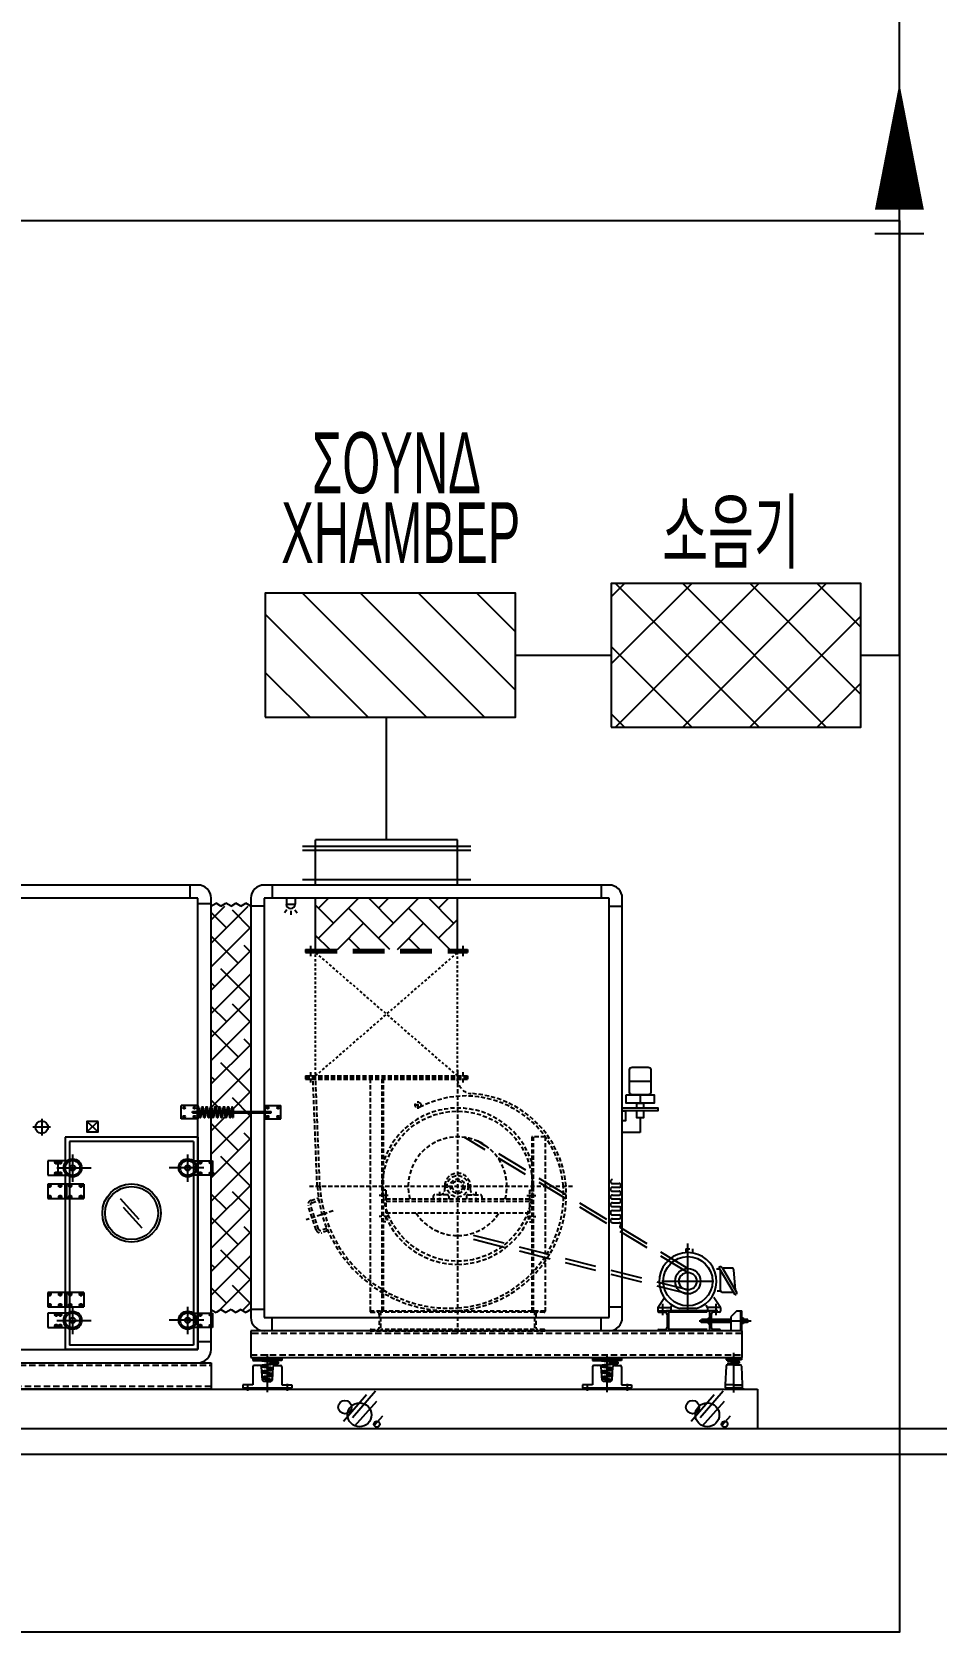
# Model space of a CAD drawing. Header units: millimetres. Extents: x -86 to 11742, y 5229 to 11464.
# Drawn here: x 11172.8 to 11217.3, y 5471.1 to 5549.8 of the extents above; entities that cross this region are included whole.
import ezdxf

# ---------------------------------------------------------------- set-up
doc = ezdxf.new("R2010")
doc.units = ezdxf.units.MM
doc.header["$LTSCALE"] = 5
for name, pattern in [('CENTER2', [28.575, 19.05, -3.175, 3.175, -3.175]), ('HIDDEN', [0.375, 0.25, -0.125]), ('HIDDEN2', [4.7625, 3.175, -1.5875])]:
    doc.linetypes.add(name, pattern=pattern)
for name, color, linetype in [('1', 7, 'CONTINUOUS'), ('2', 2, 'CONTINUOUS'), ('7', 7, 'CONTINUOUS'), ('9', 9, 'CONTINUOUS'), ('LGK-S', 121, 'CONTINUOUS'), ('RA', 4, 'CONTINUOUS'), ('RD', 6, 'CONTINUOUS'), ('SA', 3, 'CONTINUOUS'), ('장비배치', 2, 'CONTINUOUS')]:
    doc.layers.add(name, color=color, linetype=linetype)
doc.styles.get("Standard").update_dxf_attribs({"font": 'SYMBOL'})

# ---------------------------------------------------------------- blocks, each defined once
blk = doc.blocks.new('af3.5')
at = {"layer": '1', "linetype": 'HIDDEN2'}
for p, q in [((-555, 974.4), (-555, 935.6)), ((0, 981.8), (0, -13.9)), ((20, 974.4), (20, 935.6)), ((-573, 961), (38, 961)), ((-573, 961), (-573, 949)), ((-573, 955), (38, 955)), ((-573, 949), (38, 949)), ((-529.1, 544.6), (-545, 948.6)), ((-519.1, 545), (-535, 949)), ((-330, 949), (-330, 75)), ((-285, 949), (-285, 75)), ((-280, 949), (-280, 75)), ((38, 961), (38, 949)), ((-163.1, 851.1), (-135.1, 851.1)), ((-149.1, 837.1), (-149.1, 865.1)), ((280, 731.6), (280, 75)), ((330, 731.6), (280, 731.6)), ((285, 731.6), (285, 75)), ((330, 731.6), (330, 75)), ((-558.8, 545), (435, 545)), ((-261.6, 510.3), (-295.5, 510.3)), ((-271, 530.3), (-280, 530.3)), ((-271, 530.3), (-271, 410.3)), ((271, 495.8), (-271, 495.8)), ((271, 486.8), (-271, 486.8)), ((-92, 506.8), (-92, 495.8)), ((-39.4, 512.8), (-86, 512.8)), ((-68.5, 524.4), (-68.5, 486.1)), ((-33.4, 506.8), (-33.4, 495.8)), ((33.4, 506.8), (33.4, 495.8)), ((39.4, 512.8), (86, 512.8)), ((68.5, 524.4), (68.5, 486.1)), ((92, 506.8), (92, 495.8)), ((261.6, 510.3), (295.5, 510.3)), ((271, 530.3), (271, 410.3)), ((271, 530.3), (280, 530.3)), ((-468.7, 452), (-570.6, 418.2)), ((-261.6, 430.3), (-295.5, 430.3)), ((271, 443.8), (-271, 443.8)), ((261.6, 430.3), (295.5, 430.3)), ((-271, 410.3), (-280, 410.3)), ((271, 410.3), (280, 410.3)), ((-330, 75), (330, 75)), ((-330, 75), (-330, 74)), ((-326, 70), (-303, 70)), ((-295, 62), (-295, 13)), ((-290, 75), (-290, 0)), ((290, 70), (-290, 70)), ((290, 75), (290, 0)), ((295, 62), (295, 13)), ((326, 70), (303, 70)), ((330, 75), (330, 74)), ((-330, 1), (-330, 0)), ((-330, 0), (330, 0)), ((-326, 5), (-303, 5)), ((290, 5), (-290, 5)), ((326, 5), (303, 5)), ((330, 1), (330, 0))]:
    blk.add_line(p, q, dxfattribs=at)
for points in [[(-489.9, 377.4), (-512.3, 370, -0.414214), (-533.1, 380.5), (-563.1, 470.9, -0.414214), (-552.6, 491.7), (-524.5, 501)], [(-493.2, 386), (-515.2, 378.7, -0.414214), (-524.4, 383.4), (-554.4, 473.8, -0.414214), (-549.8, 483), (-522.9, 491.9)]]:
    blk.add_lwpolyline(points, format="xyb", dxfattribs=at)
for centre, radius in [((-149.1, 851.1), 10.8), ((0, 545), 282.6), ((0, 545), 40), ((0, 545), 27), ((0, 545), 20)]:
    blk.add_circle(centre, radius, dxfattribs=at)
for centre, radius, start, end in [((55, 949.3), 55, 180, 266.70532), ((30, 515), 370, 4.65071, 118.05995), ((30, 515), 380, 4.65071, 86.70532), ((0, 545), 294.5, 18.05416, 161.94584), ((0, 545), 186, 344.6618, 195.3382), ((-30, 575), 500, 183.5101, 273.43981), ((-30, 575), 490, 183.5101, 273.5101), ((0, 545), 48.8, 349.78598, 190.21402), ((-30, 515), 440, 273.90956, 4.00063), ((-30, 515), 430, 274.00063, 4.00063), ((-86, 506.8), 6, 90, 180), ((-67.7, 532.8), 20, 270, 10.21402), ((-39.4, 506.8), 6, 0, 90), ((39.4, 506.8), 6, 90, 180), ((67.7, 532.8), 20, 169.78598, 270), ((86, 506.8), 6, 0, 90), ((0, 545), 294.5, 203.04412, 270), ((0, 545), 186, 212.96223, 270), ((0, 545), 186, 270, 327.03777), ((0, 545), 294.5, 270, 336.95588), ((-326, 74), 4, 180, 270), ((-303, 62), 8, 0, 90), ((303, 62), 8, 90, 180), ((326, 74), 4, 270, 0), ((-326, 1), 4, 90, 180), ((-303, 13), 8, 270, 0), ((303, 13), 8, 180, 270), ((326, 1), 4, 0, 90)]:
    blk.add_arc(centre, radius, start, end, dxfattribs=at)
blk = doc.blocks.new('방진75')
at = {"layer": '1', "linetype": 'Continuous'}
for p, q in [((0, -7.9), (0, 86.7)), ((-18.3, 75.1), (-18.3, 70.3)), ((-18.3, 75.1), (0, 75.1)), ((-18.3, 70.3), (0, 70.3)), ((0, 58.4), (-14.7, 58.4)), ((-13.5, 69.4), (-7, 70.3)), ((-13.5, 61.9), (13.2, 65.9)), ((13.2, 65.9), (-13.3, 69.4)), ((4.3, 64.6), (-13.2, 66.9)), ((10.7, 58.4), (-13.2, 62)), ((-6, 58.4), (-13.2, 59.5)), ((-4.9, 68.1), (9.6, 70.3)), ((-4.9, 60.7), (13.2, 63.4)), ((18.3, 75.1), (0, 75.1)), ((18.3, 70.3), (0, 70.3)), ((0, 58.4), (14.7, 58.4)), ((18.3, 75.1), (18.3, 70.3)), ((-24.8, 0), (0, 0)), ((-20.5, 10.3), (-20.5, 3)), ((0, 10.3), (-20.5, 10.3)), ((-20.5, 3), (0, 3)), ((0, 10.3), (20.5, 10.3)), ((20.5, 3), (0, 3)), ((24.8, 0), (0, 0)), ((20.5, 10.3), (20.5, 3))]:
    blk.add_line(p, q, dxfattribs=at)
for centre, start, end in [((-13, 68.2), 97.8175, 262.4364), ((-13, 60.7), 97.8175, 262.4364), ((13, 64.7), 277.5636, 82.1825)]:
    blk.add_arc(centre, 1.29, start, end, dxfattribs=at)
at = {"layer": 'RD', "color": 1}
for p, q in [((-18.3, 54.8), (-20.5, 10.3)), ((18.3, 54.8), (20.5, 10.3))]:
    blk.add_line(p, q, dxfattribs=at)
for centre, start, end in [((-14.7, 54.8), 90, 180), ((14.7, 54.8), 0, 90)]:
    blk.add_arc(centre, 3.6, start, end, dxfattribs=at)
blk = doc.blocks.new('방진')
at = {"layer": '1', "linetype": 'Continuous'}
for p, q in [((0, -10.9), (0, 83.7)), ((-36, 72.1), (-36, 67.3)), ((-36, 72.1), (36, 72.1)), ((-36, 67.3), (0, 67.3)), ((-35.9, 51.9), (-35.9, 7.2)), ((-18.1, 55.3), (-32.5, 55.3)), ((17.4, 61.6), (-26.3, 67.3)), ((-24, 55.3), (26.3, 62.9)), ((-15.4, 54.1), (26.3, 60.4)), ((14.4, 49.8), (-15.1, 53.7)), ((-12.3, 19.3), (-14.6, 52.1)), ((14.3, 47.4), (-14.5, 51.1)), ((-13.9, 42.2), (14.2, 46.5)), ((-13.7, 39.7), (14, 43.9)), ((26.3, 62.9), (-7.2, 67.3)), ((36, 67.3), (0, 67.3)), ((12.3, 19.3), (14.6, 52.1)), ((18.1, 55.3), (32.5, 55.3)), ((35.9, 51.9), (35.9, 7.2)), ((36, 72.1), (36, 67.3)), ((-61.3, 0), (61.3, 0)), ((-60.7, 7.2), (-60.7, 0)), ((-35.9, 7.2), (-60.7, 7.2)), ((-49.3, 9.7), (-49.3, -7.7)), ((13.4, 35.6), (-13.7, 39.1)), ((13.3, 33.1), (-13.5, 36.6)), ((-12.9, 27.9), (13.2, 31.9)), ((-12.8, 25.5), (13, 29.3)), ((12.4, 20.8), (-12.7, 24.1)), ((12.1, 18.4), (-12.5, 21.6)), ((0, 16.1), (-8.9, 16.1)), ((0, 16.1), (8.9, 16.1)), ((35.9, 7.2), (60.7, 7.2)), ((49.3, 9.7), (49.3, -7.7)), ((60.7, 7.2), (60.7, 0)), ((-61.3, -3), (61.3, -3))]:
    blk.add_line(p, q, dxfattribs=at)
for centre, radius, start, end in [((-32.5, 51.9), 3.48, 90, 180), ((-18.1, 51.9), 3.48, 3.9112, 90), ((18.1, 51.9), 3.48, 90, 176.0888), ((26.2, 61.7), 1.29, 277.5636, 82.1825), ((32.5, 51.9), 3.48, 0, 90), ((-8.9, 19.6), 3.48, 183.9112, 270), ((8.9, 19.6), 3.48, 270, 356.0888)]:
    blk.add_arc(centre, radius, start, end, dxfattribs=at)
blk = doc.blocks.new('AHU05-AF')
at = {"layer": '2', "ltscale": 15}
h = blk.add_hatch(dxfattribs=at)
h.set_pattern_fill('AR-HBONE', color=5, scale=40, style=0)
h.set_pattern_definition([(45, (24098.17, -4400.6), (2e-14, 226.2742), [480, -160]), (135, (24211.3, -4287.46), (2e-14, 226.2742), [480, -160])])
h.paths.add_polyline_path([(4566, 3998), (4031, 3998), (4031, 3613), (4566, 3613)])
h.paths.add_polyline_path([(4031, 3998), (3496, 3998), (3496, 3613), (4031, 3613)])
h = blk.add_hatch(dxfattribs=at)
h.set_pattern_fill('ANSI38', color=5, scale=1000, style=0)
h.set_pattern_definition([(45, (-3920.82, -5895.61), (-88.3883, 88.3883), []), (135, (-3920.82, -5895.61), (-265.165, 88.3883), [312.5, -187.5])])
h.paths.add_polyline_path([(2707, 3938), (3008, 3938), (3008, 898), (2707, 898)])
at = {"layer": '1', "color": 2, "linetype": 'ByBlock'}
for p, q in [((2608, 4098), (-2992, 4098)), ((2548, 4098), (2548, 3998)), ((2708, 598), (2708, 3998)), ((3008, 3998), (3008, 838)), ((5708, 4098), (3108, 4098)), ((3168, 4098), (3168, 3998)), ((5648, 4098), (5648, 3998)), ((5808, 838), (5808, 3998)), ((2608, 3959), (2708, 3959)), ((3108, 3938), (3008, 3938)), ((5708, 3938), (5808, 3938)), ((2608, 2198), (1608, 2198)), ((1608, 2198), (1608, 598)), ((2608, 2198), (2608, 598)), ((2576, 2166), (1640, 2166)), ((1640, 2166), (1640, 630)), ((1664, 2066), (1664, 1860)), ((2531, 2066), (2531, 1860)), ((2576, 2166), (2576, 630)), ((1663, 2020), (1476, 2020)), ((1476, 2020), (1476, 1912)), ((1555, 2008), (1524, 2008)), ((1539, 2024), (1539, 1991)), ((1539, 1940), (1539, 1907)), ((1544, 1966), (1804, 1966)), ((1552, 2020), (1552, 1912)), ((1553, 2008), (1584, 2008)), ((1569, 2024), (1569, 1991)), ((1569, 1940), (1569, 1907)), ((2652, 1966), (2391, 1966)), ((2532, 2020), (2719, 2020)), ((2642, 2008), (2611, 2008)), ((2626, 2024), (2626, 1991)), ((2626, 1940), (2626, 1907)), ((2722, 2008), (2691, 2008)), ((2706, 2024), (2706, 1991)), ((2706, 1940), (2706, 1907)), ((2719, 2020), (2719, 1912)), ((1473, 1832), (1504, 1832)), ((1476, 1912), (1663, 1912)), ((1476, 1844), (1476, 1736)), ((1749, 1844), (1476, 1844)), ((1489, 1848), (1489, 1816)), ((1555, 1924), (1524, 1924)), ((1553, 1924), (1584, 1924)), ((1553, 1832), (1584, 1832)), ((1569, 1848), (1569, 1816)), ((1604, 1844), (1604, 1736)), ((1618, 1844), (1618, 1736)), ((1630, 1832), (1661, 1832)), ((1646, 1848), (1646, 1816)), ((1710, 1832), (1741, 1832)), ((1726, 1848), (1726, 1816)), ((1749, 1844), (1749, 1736)), ((2719, 1912), (2532, 1912)), ((2642, 1924), (2611, 1924)), ((2722, 1924), (2691, 1924)), ((1473, 1748), (1504, 1748)), ((1476, 1736), (1749, 1736)), ((1489, 1764), (1489, 1731)), ((1553, 1748), (1584, 1748)), ((1569, 1764), (1569, 1731)), ((1630, 1748), (1661, 1748)), ((1646, 1764), (1646, 1731)), ((1710, 1748), (1741, 1748)), ((1726, 1764), (1726, 1731)), ((2021, 1735), (2162, 1579)), ((2045, 1670), (2186, 1514)), ((1473, 1015), (1504, 1015)), ((1749, 1027), (1476, 1027)), ((1476, 1027), (1476, 919)), ((1489, 1031), (1489, 998)), ((1553, 1015), (1584, 1015)), ((1569, 1031), (1569, 998)), ((1604, 1027), (1604, 919)), ((1618, 1027), (1618, 919)), ((1630, 1015), (1661, 1015)), ((1646, 1031), (1646, 998)), ((1710, 1015), (1741, 1015)), ((1726, 1031), (1726, 998)), ((1749, 1027), (1749, 919)), ((1473, 931), (1504, 931)), ((1476, 919), (1749, 919)), ((1663, 872), (1476, 872)), ((1476, 872), (1476, 763)), ((1489, 947), (1489, 914)), ((1555, 860), (1524, 860)), ((1539, 876), (1539, 844)), ((1553, 931), (1584, 931)), ((1553, 860), (1584, 860)), ((1569, 947), (1569, 914)), ((1569, 875), (1569, 843)), ((1630, 931), (1661, 931)), ((1646, 947), (1646, 914)), ((1664, 918), (1664, 712)), ((1710, 931), (1741, 931)), ((1726, 947), (1726, 914)), ((2531, 918), (2531, 713)), ((2532, 872), (2719, 872)), ((2642, 860), (2611, 860)), ((2626, 876), (2626, 844)), ((2722, 860), (2691, 860)), ((2706, 876), (2706, 844)), ((2719, 872), (2719, 764)), ((3108, 898), (3008, 898)), ((5708, 919), (5808, 919)), ((1476, 763), (1663, 763)), ((1555, 776), (1524, 776)), ((1539, 792), (1539, 759)), ((1544, 817), (1804, 817)), ((1553, 775), (1584, 775)), ((1569, 791), (1569, 759)), ((2652, 818), (2391, 818)), ((2719, 764), (2532, 764)), ((2642, 776), (2611, 776)), ((2626, 792), (2626, 759)), ((2722, 776), (2691, 776)), ((2706, 792), (2706, 759)), ((3168, 738), (3168, 838)), ((5648, 738), (5648, 838)), ((5648, 738), (5648, 838)), ((2576, 630), (1640, 630)), ((2608, 658), (2708, 658)), ((-3092, 498), (2608, 498)), ((2608, 598), (1608, 598))]:
    blk.add_line(p, q, dxfattribs=at)
at = {"layer": '1', "color": 5, "linetype": 'ByBlock'}
for p, q in [((1856, 2316), (1770, 2237)), ((1770, 2316), (1856, 2237))]:
    blk.add_line(p, q, dxfattribs=at)
blk.add_lwpolyline([(1856, 2316), (1770, 2316), (1770, 2237), (1856, 2237)], close=True, dxfattribs=at)
at = {"layer": '1', "color": 2, "linetype": 'ByBlock'}
for centre, radius in [((1539, 2008), 10.2), ((1539, 1924), 10.2), ((1569, 2008), 10.2), ((1569, 1924), 10.2), ((1664, 1966), 68.1), ((1664, 1966), 56), ((1664, 1966), 20.4), ((2531, 1966), 68.1), ((2531, 1966), 56), ((2531, 1966), 20.4), ((2626, 2008), 10.2), ((2626, 1924), 10.2), ((2706, 2008), 10.2), ((2706, 1924), 10.2), ((1489, 1832), 10.2), ((1569, 1832), 10.2), ((1646, 1832), 10.2), ((1726, 1832), 10.2), ((2108, 1626), 220), ((2108, 1626), 200), ((1489, 1748), 10.2), ((1569, 1748), 10.2), ((1646, 1748), 10.2), ((1726, 1748), 10.2), ((1489, 1015), 10.2), ((1569, 1015), 10.2), ((1646, 1015), 10.2), ((1726, 1015), 10.2), ((1489, 931), 10.2), ((1539, 860), 10.2), ((1569, 931), 10.2), ((1569, 860), 10.2), ((1664, 817), 68.1), ((1664, 817), 56), ((1646, 931), 10.2), ((1726, 931), 10.2), ((2531, 818), 68.1), ((2531, 818), 56), ((2626, 860), 10.2), ((2706, 860), 10.2), ((1539, 776), 10.2), ((1569, 775), 10.2), ((1664, 817), 20.4), ((2531, 818), 20.4), ((2626, 776), 10.2), ((2706, 776), 10.2)]:
    blk.add_circle(centre, radius, dxfattribs=at)
for centre, start, end in [((2608, 3998), 0, 90), ((3108, 3998), 90, 180), ((5708, 3998), 0, 90), ((3108, 838), 180, 270), ((5708, 838), 270, 0), ((2608, 598), 270, 0)]:
    blk.add_arc(centre, 100, start, end, dxfattribs=at)
at = {"layer": '2', "color": 5, "ltscale": 15}
for p, q in [((4666, 4388), (3396, 4388)), ((4666, 4358), (3396, 4358)), ((4566, 4438), (3496, 4438)), ((3496, 4098), (3496, 4438)), ((4566, 4098), (4566, 4438)), ((4666, 4138), (3396, 4138)), ((2608, 3998), (-2992, 3998)), ((2608, 598), (2608, 3998)), ((5708, 3998), (3108, 3998)), ((3108, 3998), (3108, 838)), ((3275, 3998), (3275, 3954)), ((3342, 3998), (3342, 3954)), ((3496, 3613), (3496, 3998)), ((4566, 3613), (4566, 3998)), ((5708, 838), (5708, 3998)), ((2933, 3938), (2895, 3961)), ((2933, 3938), (2970, 3961)), ((3008, 3938), (2970, 3961)), ((3279, 3911), (3261, 3888)), ((3275, 3954), (3342, 3954)), ((3308, 3903), (3308, 3873)), ((3338, 3911), (3356, 3888)), ((5862, 2621), (6024, 2621)), ((5943, 2517), (5943, 2455)), ((5943, 2343), (5943, 2233)), ((5943, 2233), (5808, 2233)), ((5733, 1849), (5783, 1849)), ((5733, 1820), (5783, 1820)), ((5733, 1791), (5783, 1791)), ((5733, 1761), (5783, 1761)), ((5733, 1732), (5783, 1732)), ((5733, 1703), (5783, 1703)), ((5733, 1674), (5783, 1674)), ((5733, 1645), (5783, 1645)), ((5733, 1612), (5783, 1612)), ((5733, 1612), (5783, 1612)), ((5733, 1583), (5783, 1583)), ((5733, 1583), (5783, 1583)), ((5733, 1553), (5783, 1553)), ((5733, 1553), (5783, 1553)), ((6288, 1356), (6316, 1356)), ((6288, 1356), (6288, 1328)), ((6336, 1356), (6336, 1328)), ((6660, 1009), (6536, 1216)), ((6560, 1216), (6670, 1029)), ((6633, 1211), (6563, 1211)), ((6543, 1204), (6518, 1204)), ((6547, 1044), (6547, 1196)), ((6662, 1045), (6648, 1197)), ((6076, 914), (6125, 989)), ((6548, 914), (6499, 989)), ((6549, 1036), (6524, 1036)), ((6646, 1028), (6563, 1028)), ((2707, 898), (2745, 875)), ((6076, 914), (6076, 888)), ((6076, 914), (6174, 914)), ((6076, 888), (6076, 886)), ((6076, 888), (6190, 888)), ((6084, 878), (6130, 878)), ((6528, 888), (6140, 888)), ((6146, 862), (6146, 764)), ((6156, 888), (6156, 888)), ((6156, 888), (6156, 738)), ((6156, 888), (6156, 738)), ((6448, 878), (6156, 878)), ((6174, 914), (6185, 931)), ((6174, 914), (6174, 888)), ((6366, 906), (6238, 906)), ((6370, 888), (6468, 888)), ((6450, 914), (6439, 931)), ((6548, 914), (6450, 914)), ((6450, 914), (6450, 888)), ((6468, 888), (6468, 888)), ((6468, 738), (6468, 888)), ((6478, 862), (6478, 764)), ((6540, 878), (6494, 878)), ((6548, 914), (6548, 888)), ((6548, 888), (6548, 886)), ((6671, 888), (6628, 846)), ((6628, 738), (6628, 846)), ((6671, 888), (6708, 888)), ((6698, 888), (6698, 738)), ((6708, 738), (6708, 888)), ((3108, 838), (5708, 838)), ((5708, 738), (3108, 738)), ((6076, 740), (6076, 738)), ((6084, 748), (6130, 748)), ((6448, 748), (6156, 748)), ((6403, 822), (6405, 824)), ((6403, 804), (6403, 822)), ((6403, 804), (6405, 802)), ((6405, 802), (6405, 824)), ((6453, 824), (6405, 824)), ((6453, 823), (6405, 823)), ((6453, 804), (6405, 804)), ((6453, 802), (6405, 802)), ((6453, 824), (6451, 824)), ((6453, 823), (6451, 823)), ((6453, 804), (6451, 804)), ((6453, 802), (6451, 802)), ((6453, 828), (6453, 798)), ((6455, 833), (6468, 833)), ((6455, 823), (6468, 823)), ((6455, 803), (6468, 803)), ((6455, 793), (6468, 793)), ((6464, 833), (6468, 837)), ((6464, 793), (6468, 790)), ((6628, 824), (6478, 824)), ((6628, 823), (6478, 823)), ((6628, 804), (6478, 804)), ((6628, 802), (6478, 802)), ((6540, 748), (6494, 748)), ((6548, 740), (6548, 738)), ((6721, 833), (6708, 833)), ((6721, 823), (6708, 823)), ((6721, 803), (6708, 803)), ((6721, 793), (6708, 793)), ((6723, 828), (6723, 798)), ((6752, 824), (6723, 824)), ((6754, 823), (6723, 823)), ((6754, 804), (6723, 804)), ((6752, 802), (6723, 802)), ((6752, 802), (6752, 824)), ((6754, 822), (6752, 824)), ((6754, 804), (6752, 802)), ((6754, 804), (6754, 822)), ((-2992, 598), (2608, 598)), ((2608, 498), (2708, 498))]:
    blk.add_line(p, q, dxfattribs=at)
at = {"layer": '2', "color": 0, "ltscale": 15}
for p, q in [((2707, 3938), (2745, 3961)), ((2782, 3938), (2745, 3961)), ((2782, 3938), (2820, 3961)), ((2858, 3938), (2820, 3961)), ((2858, 3938), (2895, 3961)), ((2782, 898), (2745, 875)), ((2782, 898), (2820, 875)), ((2858, 898), (2820, 875)), ((2858, 898), (2895, 875)), ((2933, 898), (2895, 875)), ((2933, 898), (2970, 875)), ((3008, 898), (2970, 875)), ((6708, 738), (3008, 738)), ((3008, 738), (3008, 538)), ((6588, 738), (5653, 738)), ((6708, 738), (6708, 538)), ((2708, 498), (2708, 298)), ((3008, 538), (6708, 538))]:
    blk.add_line(p, q, dxfattribs=at)
at = {"layer": '2', "color": 5, "linetype": 'HIDDEN2', "ltscale": 15}
for p, q in [((3456, 3640), (3456, 3563)), ((4606, 3640), (4606, 3563)), ((3420, 3613), (3420, 3589)), ((3420, 3613), (4642, 3613)), ((3420, 3601), (4642, 3601)), ((3420, 3589), (4642, 3589)), ((4642, 3613), (4642, 3589)), ((6302, 1178), (4616, 2197)), ((6302, 1208), (4715, 2169)), ((6302, 1047), (4566, 1487)), ((6302, 1016), (4566, 1456))]:
    blk.add_line(p, q, dxfattribs=at)
at = {"layer": '2', "color": 5, "linetype": 'HIDDEN', "ltscale": 15}
for p, q in [((4566, 2660), (3496, 3589)), ((3496, 2660), (4566, 3589)), ((3496, 2636), (3496, 3589)), ((4566, 2621), (4566, 3589))]:
    blk.add_line(p, q, dxfattribs=at)
at = {"layer": '2', "color": 5, "linetype": 'Continuous', "ltscale": 15}
for p, q in [((2602, 2436), (2483, 2436)), ((2483, 2335), (2483, 2436)), ((2602, 2436), (2602, 2335)), ((2602, 2436), (2608, 2436)), ((2608, 2436), (2608, 2335)), ((2621, 2347), (2609, 2421)), ((2625, 2371), (2616, 2421)), ((2635, 2421), (2621, 2347)), ((2642, 2421), (2628, 2347)), ((2654, 2347), (2642, 2421)), ((2658, 2371), (2649, 2421)), ((2668, 2421), (2654, 2347)), ((2674, 2421), (2661, 2347)), ((2686, 2347), (2674, 2421)), ((2690, 2371), (2681, 2421)), ((2700, 2421), (2686, 2347)), ((2707, 2421), (2693, 2347)), ((2719, 2347), (2707, 2421)), ((2723, 2371), (2714, 2421)), ((2733, 2421), (2719, 2347)), ((2739, 2421), (2726, 2347)), ((2751, 2347), (2739, 2421)), ((2755, 2371), (2746, 2421)), ((2765, 2421), (2751, 2347)), ((2772, 2421), (2758, 2347)), ((2784, 2347), (2772, 2421)), ((2788, 2371), (2779, 2421)), ((2798, 2421), (2784, 2347)), ((2804, 2421), (2791, 2347)), ((2816, 2347), (2804, 2421)), ((2820, 2371), (2811, 2421)), ((2830, 2421), (2816, 2347)), ((2837, 2421), (2823, 2347)), ((2849, 2347), (2837, 2421)), ((2853, 2371), (2844, 2421)), ((2863, 2421), (2849, 2347)), ((2869, 2421), (2856, 2347)), ((2869, 2421), (2875, 2421)), ((2869, 2421), (2869, 2345)), ((2875, 2421), (2875, 2345)), ((3114, 2436), (3108, 2436)), ((3108, 2436), (3108, 2335)), ((3114, 2436), (3114, 2335)), ((3114, 2436), (3233, 2436)), ((3233, 2335), (3233, 2436)), ((1431, 2337), (1431, 2210)), ((2602, 2335), (2483, 2335)), ((2567, 2382), (2567, 2390)), ((2567, 2390), (3161, 2390)), ((2567, 2382), (3161, 2382)), ((2602, 2335), (2608, 2335)), ((2869, 2345), (2875, 2345)), ((3114, 2335), (3108, 2335)), ((3114, 2335), (3233, 2335)), ((3161, 2382), (3161, 2390)), ((1497, 2273), (1364, 2273))]:
    blk.add_line(p, q, dxfattribs=at)
at = {"layer": '2', "color": 5, "linetype": 'CENTER2', "ltscale": 15}
for p, q in [((6302, 877), (6302, 1395)), ((6106, 1112), (6498, 1112)), ((6112, 942), (6112, 856)), ((6512, 942), (6512, 856)), ((6387, 813), (6779, 813))]:
    blk.add_line(p, q, dxfattribs=at)
at = {"layer": '2', "color": 5, "linetype": 'HIDDEN2', "ltscale": 3}
for p, q in [((6708, 718), (3008, 718)), ((3008, 558), (6708, 558)), ((-3092, 478), (2708, 478)), ((2708, 318), (-3092, 318))]:
    blk.add_line(p, q, dxfattribs=at)
at = {"layer": '2', "color": 8, "ltscale": 15}
for p, q in [((-6900, 298), (6828, 298)), ((3880, 255), (3707, 55)), ((3947, 283), (3775, 83)), ((6501, 255), (6328, 55)), ((6569, 283), (6396, 83)), ((6828, 298), (6828, 0)), ((3955, 205), (3790, 20)), ((6576, 205), (6411, 20)), ((7197, 0), (-7197, 0)), ((3787, 0), (-6608, 0)), ((4000, 95), (3937, 25)), ((6621, 95), (6559, 25))]:
    blk.add_line(p, q, dxfattribs=at)
at = {"layer": '2', "ltscale": 15}
blk.add_line((2708, 298), (-5792, 298), dxfattribs=at)
at = {"layer": '2', "color": 5, "ltscale": 15}
blk.add_lwpolyline([(5882, 2725), (6004, 2725, -0.414214), (6024, 2705), (6024, 2537, -0.414214), (6004, 2517), (5882, 2517, -0.414214), (5862, 2537), (5862, 2705, -0.414214)], format="xyb", close=True, dxfattribs=at)
for points in [[(5808, 2418), (6077, 2418), (6077, 2395), (5808, 2395)], [(5838, 2517), (6047, 2517), (6047, 2455), (5838, 2455)], [(5831, 2395), (5831, 2321), (5808, 2321), (5808, 2395)]]:
    blk.add_lwpolyline(points, close=True, dxfattribs=at)
for points in [[(5918, 2418), (5918, 2455), (5968, 2455), (5968, 2418)], [(5968, 2395), (5968, 2343), (5918, 2343), (5918, 2395)]]:
    blk.add_lwpolyline(points, dxfattribs=at)
at = {"layer": '2', "color": 5, "linetype": 'Continuous', "ltscale": 15}
for centre, radius in [((2504, 2419), 7.52), ((2582, 2419), 7.52), ((3134, 2419), 7.52), ((3213, 2419), 7.52), ((1431, 2273), 47.3), ((2504, 2352), 7.52), ((2582, 2352), 7.52), ((3134, 2352), 7.52), ((3213, 2352), 7.52)]:
    blk.add_circle(centre, radius, dxfattribs=at)
at = {"layer": '2', "color": 5, "ltscale": 15}
for radius in [186, 96.1, 65.8]:
    blk.add_circle((6302, 1112), radius, dxfattribs=at)
at = {"layer": '2', "color": 8, "ltscale": 15}
for centre, radius in [((3717, 163), 50.1), ((3827, 105), 90.1), ((6338, 163), 50.1), ((6449, 105), 90.1), ((3957, 35), 22.5), ((6579, 35), 22.5)]:
    blk.add_circle(centre, radius, dxfattribs=at)
at = {"layer": '2', "color": 5, "ltscale": 15}
for centre, radius, start, end in [((3308, 3954), 33.3, 180, 0), ((5733, 1863), 14.6, 90, 270), ((5733, 1805), 14.6, 90, 270), ((5783, 1834), 14.6, 270, 90), ((5733, 1747), 14.6, 90, 270), ((5733, 1689), 14.6, 90, 270), ((5783, 1776), 14.6, 270, 90), ((5783, 1718), 14.6, 270, 90), ((5735, 1628), 16.7, 97.3499, 262.6501), ((5733, 1568), 14.6, 90, 270), ((5733, 1568), 14.6, 90, 270), ((5783, 1659), 14.6, 270, 90), ((5783, 1597), 14.6, 270, 90), ((5783, 1597), 14.6, 270, 90), ((5783, 1539), 14.6, 270, 90), ((5783, 1539), 14.6, 270, 90), ((6302, 1112), 216, 287.1872, 252.8128), ((6598, 1112), 120, 115.9567, 120.9638), ((6550, 1210), 11.4, 30.6201, 115.9567), ((6633, 1196), 15.2, 5, 90), ((6563, 1044), 15.2, 180, 270), ((6646, 1044), 15.2, 270, 275.1021), ((6598, 1112), 120, 300.9638, 305.2836), ((6661, 1023), 11.4, 305.2836, 30.6201), ((6084, 886), 8, 180, 270), ((6130, 862), 16, 0, 90), ((6494, 862), 16, 90, 180), ((6540, 886), 8, 270, 0), ((6084, 740), 8, 90, 180), ((6130, 764), 16, 270, 0), ((6462, 828), 8.88, 145.6158, 214.3842), ((6486, 813), 33.2, 162.412, 197.588), ((6462, 798), 8.88, 145.6158, 214.3842), ((6494, 764), 16, 180, 270), ((6540, 740), 8, 0, 90), ((6714, 828), 8.88, 325.6158, 34.3842), ((6689, 813), 33.2, 342.412, 17.588), ((6714, 798), 8.88, 325.6158, 34.3842)]:
    blk.add_arc(centre, radius, start, end, dxfattribs=at)
at = {"layer": '2', "color": 5, "linetype": 'Continuous', "ltscale": 15}
for centre, start, end in [((2613, 2420), 6.8994, 173.1006), ((2639, 2420), 6.8994, 173.1006), ((2645, 2420), 6.615, 173.385), ((2671, 2420), 6.8994, 173.1006), ((2678, 2420), 6.615, 173.385), ((2704, 2420), 6.8994, 173.1006), ((2710, 2420), 6.615, 173.385), ((2736, 2420), 6.615, 173.385), ((2743, 2420), 6.615, 173.385), ((2769, 2420), 6.8994, 173.1006), ((2775, 2420), 6.615, 173.385), ((2801, 2420), 6.615, 173.385), ((2808, 2420), 6.615, 173.385), ((2834, 2420), 6.8994, 173.1006), ((2840, 2420), 6.615, 173.385), ((2866, 2420), 6.615, 173.385), ((2625, 2348), 186.8994, 353.1006), ((2657, 2348), 186.8994, 353.1006), ((2690, 2348), 186.8994, 353.1006), ((2722, 2348), 186.8994, 353.1006), ((2755, 2348), 186.8994, 353.1006), ((2787, 2348), 186.8994, 353.1006), ((2820, 2348), 186.8994, 353.1006), ((2852, 2348), 186.8994, 353.1006)]:
    blk.add_arc(centre, 3.43, start, end, dxfattribs=at)
at = {"layer": '2', "color": 5, "ltscale": 15, "xscale": 2, "yscale": 2, "zscale": 2}
blk.add_blockref('af3.5', (4566, 738), dxfattribs=at)
at = {"layer": '2', "ltscale": 15, "xscale": 3.049200000241399, "yscale": 3.049200000241399, "zscale": 3.049200000241399}
for p in [(3132, 308), (5693, 308)]:
    blk.add_blockref('방진', p, dxfattribs=at)
at = {"layer": '2', "color": 0, "ltscale": 15, "xscale": 3.149999999441206, "yscale": 3.149999999441206, "zscale": 3.149999999441206}
blk.add_blockref('방진75', (6648, 298), dxfattribs=at)

msp = doc.modelspace()

# ---------------------------------------------------------------- hatches: boundary and pattern name
at = {"layer": 'RA'}
h = msp.add_hatch(dxfattribs=at)
h.set_pattern_fill('ANSI31', color=8, scale=0.73728, style=0)
h.set_pattern_definition([(135, (11297.9277, 5118.397), (1.655241, 1.655241), [])])
h.paths.add_polyline_path([(11201.3, 5515.629), (11213.588, 5515.629), (11213.588, 5522.694), (11201.3, 5522.694)])
h = msp.add_hatch(dxfattribs=at)
h.set_pattern_fill('ANSI31', color=8, scale=0.73728, style=0)
h.set_pattern_definition([(225, (11297.9277, 5919.926), (1.655241, -1.655241), [])])
h.paths.add_polyline_path([(11201.3, 5522.694), (11213.588, 5522.694), (11213.588, 5515.629), (11201.3, 5515.629)])
h = msp.add_hatch(dxfattribs=at)
h.set_pattern_fill('ANSI31', color=8, scale=0.63701, style=0)
h.set_pattern_definition([(135, (11296.468, 5171.5739), (1.430128, 1.430128), [])])
h.paths.add_polyline_path([(11184.266, 5516.109), (11196.577, 5516.109), (11196.577, 5522.214), (11184.266, 5522.214)])

# ---------------------------------------------------------------- linework, layer by layer
at = {"layer": '2', "color": 8}
msp.add_line((11216.69, 5539.91), (11214.277, 5539.91), dxfattribs=at)
msp.add_lwpolyline([(11215.484, 5547.313, 0, 2.413, 0), (11215.484, 5541.089, 2.413, 2.413, 0)], format="xyseb", dxfattribs=at)
at = {"layer": '9', "color": 8}
for p, q in [((11478.793, 5481.089), (11108.12, 5481.089)), ((11480.064, 5479.818), (11106.85, 5479.818))]:
    msp.add_line(p, q, dxfattribs=at)
at = {"layer": 'LGK-S'}
msp.add_lwpolyline([(11115.356, 5540.565), (11215.496, 5540.565), (11215.496, 5471.084), (11115.356, 5471.084)], close=True, dxfattribs=at)
at = {"layer": 'RA', "color": 8}
for points in [[(11201.3, 5515.629), (11213.588, 5515.629), (11213.588, 5522.694), (11201.3, 5522.694)], [(11184.266, 5516.109), (11196.577, 5516.109), (11196.577, 5522.214), (11184.266, 5522.214)]]:
    msp.add_lwpolyline(points, close=True, dxfattribs=at)
at = {"layer": 'SA', "color": 8}
for p, q in [((11215.484, 5519.161), (11215.484, 5571.78)), ((11196.577, 5519.161), (11201.3, 5519.161)), ((11213.588, 5519.161), (11215.484, 5519.161)), ((11190.238, 5510.074), (11190.238, 5516.109))]:
    msp.add_line(p, q, dxfattribs=at)

# ---------------------------------------------------------------- block references
at = {"layer": '장비배치', "color": 8, "xscale": 0.006530549439105225, "yscale": 0.006530549439105225, "zscale": 0.006530549439105225}
msp.add_blockref('AHU05-AF', (11163.913, 5481.089), dxfattribs=at)

# ---------------------------------------------------------------- texts
at = {"layer": '7', "color": 8, "width": 0.6}
for s, p in [('SOUND', (11186.564, 5527.138)), ('소음기', (11203.802, 5523.749)), ('CHAMBER', (11185.046, 5523.696))]:
    msp.add_text(s, height=3, dxfattribs=at).set_placement(p)

doc.saveas('drawing.dxf')
